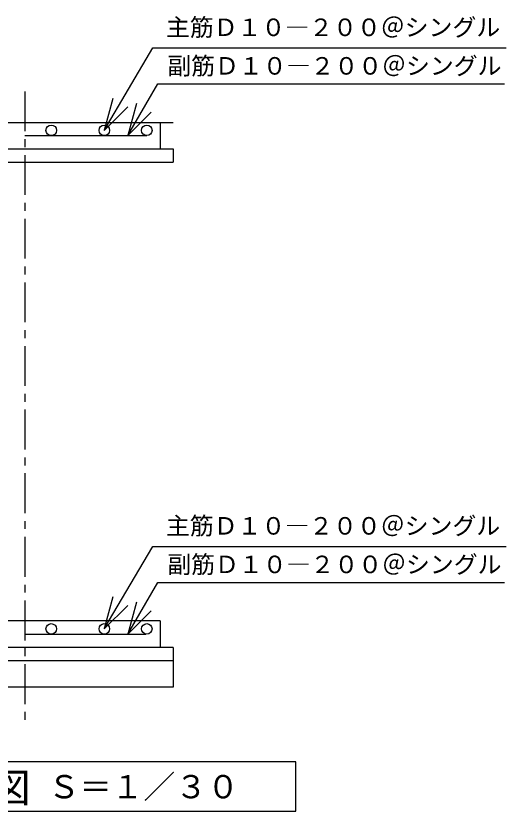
# Model space of a CAD drawing. Units: millimetres, scale not verified. Extents: x -8910 to 8910, y -6308 to 6308.
# Drawn here: x 994 to 2842, y -894 to 2105 of the extents above; entities that cross this region are included whole.
import ezdxf
from ezdxf.enums import TextEntityAlignment as Align

# ---------------------------------------------------------------- set-up
doc = ezdxf.new("R2010")
doc.units = ezdxf.units.MM
doc.header["$LTSCALE"] = 30
doc.linetypes.add('CHAIN1', pattern=[8, 5, -1, 1, -1])
for name, color, linetype, lineweight in [('0-1_機器', 2, 'Continuous', 25), ('0-2_製作', 4, 'Continuous', 25), ('0-3_躯体', 4, 'Continuous', 25), ('0-5_08', 2, 'Continuous', 25)]:
    doc.layers.add(name, color=color, linetype=linetype, lineweight=lineweight)
doc.styles.add('ＭＳ ゴシック', font='')
doc.styles.get('ＭＳ ゴシック').set_extended_font_data('MS Gothic')

msp = doc.modelspace()

# ---------------------------------------------------------------- linework, layer by layer
at = {"layer": '0-1_機器', "linetype": 'CHAIN1'}
msp.add_line((1027.67, 1820.17), (1027.67, -561.16), dxfattribs=at)
at = {"layer": '0-1_機器'}
for p, q in [((120.39, 1703.38), (1587.67, 1703.38)), ((1537.67, 1703.38), (1537.67, 1603.38)), ((467.67, 1603.38), (1587.67, 1603.38)), ((1587.67, 1603.38), (1587.67, 1553.38)), ((467.67, 1553.38), (1587.67, 1553.38)), ((1537.67, -176.62), (517.67, -176.62)), ((1537.67, -176.62), (1537.67, -276.62)), ((1587.67, -276.62), (467.67, -276.62)), ((1587.67, -276.62), (1587.67, -426.62)), ((1587.67, -426.62), (467.67, -426.62))]:
    msp.add_line(p, q, dxfattribs=at)
at = {"layer": '0-2_製作'}
for p, q in [((1327.67, 1673.38), (1509.95, 1984.24)), ((1509.95, 1984.24), (2841.88, 1984.24)), ((1415.97, 1653.38), (1529.08, 1848.59)), ((1529.51, 1848.84), (2836.17, 1848.84)), ((1327.67, -206.62), (1509.96, 104.24)), ((1509.96, 104.24), (2841.89, 104.24)), ((1415.98, -226.62), (1529.09, -31.41)), ((1529.52, -31.16), (2836.18, -31.16))]:
    msp.add_line(p, q, dxfattribs=at)
at = {"layer": '0-2_製作', "color": 3}
for p, q in [((1027.67, 1653.38), (1488.02, 1653.38)), ((1027.68, -226.62), (1483.96, -226.62))]:
    msp.add_line(p, q, dxfattribs=at)
at = {"layer": '0-2_製作'}
for points in [[(1360.02, 1794.12), (1327.67, 1673.38), (1416.06, 1761.77)], [(1448.33, 1774.12), (1415.97, 1653.38), (1504.36, 1741.77)], [(1360.02, -85.87), (1327.67, -206.62), (1416.06, -118.23)], [(1448.33, -105.88), (1415.98, -226.62), (1504.37, -138.23)]]:
    msp.add_lwpolyline(points, dxfattribs=at)
at = {"layer": '0-2_製作', "color": 3}
for centre in [(1127.67, 1673.38), (1327.67, 1673.38), (1487.67, 1673.38), (1127.67, -206.62), (1327.67, -206.62), (1487.67, -206.62)]:
    msp.add_circle(centre, 20, dxfattribs=at)
at = {"layer": '0-3_躯体', "color": 3}
msp.add_lwpolyline([(2049.69, -893.64), (2049.69, -707.33), (-231.9, -707.33), (-231.9, -893.64)], close=True, dxfattribs=at)
at = {"layer": '0-5_08'}
msp.add_line((1587.67, -326.62), (467.67, -326.62), dxfattribs=at)

# ---------------------------------------------------------------- texts
at = {"layer": '0-2_製作', "style": 'ＭＳ ゴシック'}
for s, p in [('主筋Ｄ１０―２００＠シングル\u3000', (1559.95, 2009.24)), ('副筋Ｄ１０―２００＠シングル\u3000', (1564.85, 1863.84)), ('主筋Ｄ１０―２００＠シングル\u3000', (1559.96, 129.24)), ('副筋Ｄ１０―２００＠シングル\u3000', (1564.85, -16.16))]:
    msp.add_text(s, height=65.98, dxfattribs=at).set_placement(p, align=Align.BOTTOM_LEFT)
at = {"layer": '0-3_躯体', "style": 'ＭＳ ゴシック'}
for s, height, p in [('Ｂ－Ｂ断面配筋図', 110, (-150.66, -893.61)), ('Ｓ＝１／３０', 87.98, (1115.16, -871.94))]:
    msp.add_text(s, height=height, dxfattribs=at).set_placement(p, align=Align.BOTTOM_LEFT)

doc.saveas('drawing.dxf')
